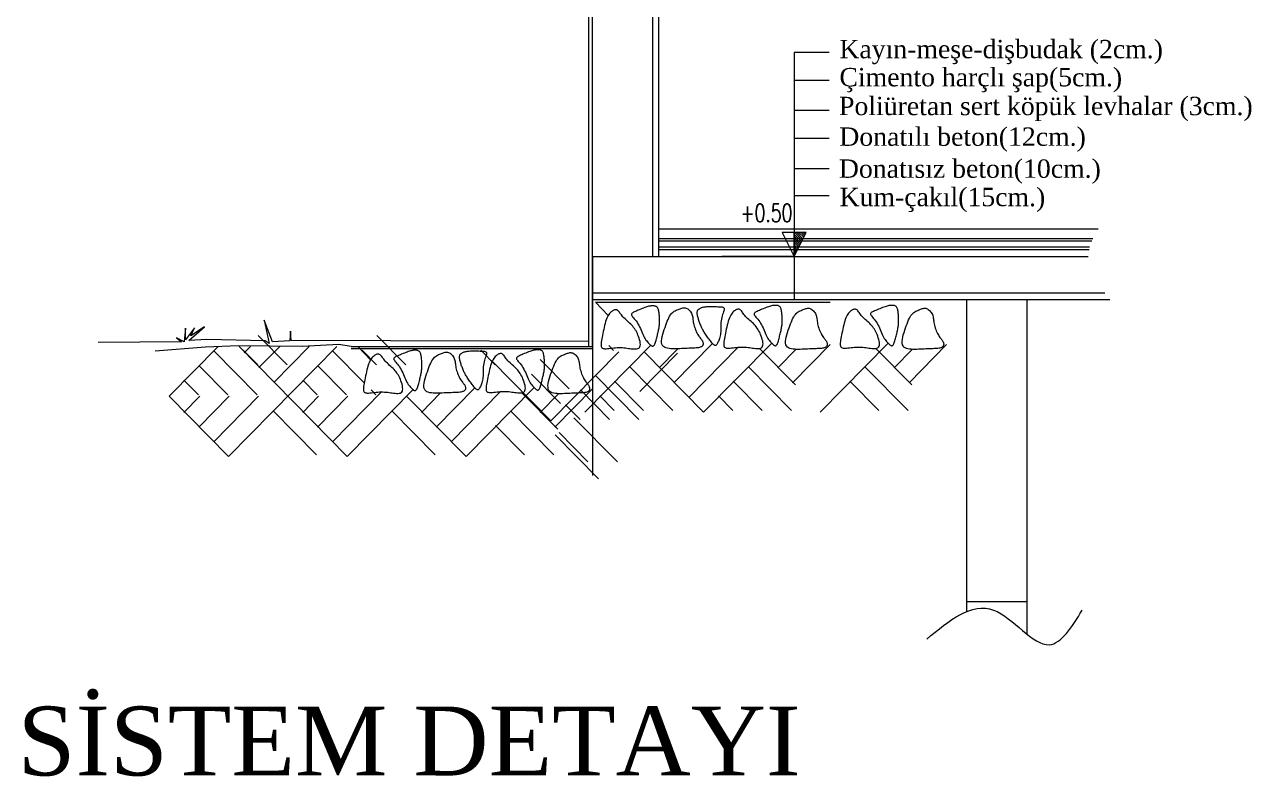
# Model space of a CAD drawing. Header units: millimetres. Extents: x -16104 to 67872, y -88009 to 12107.
# Drawn here: x 66481 to 67149, y -7543 to -7133 of the extents above; entities that cross this region are included whole.
import ezdxf
from ezdxf.enums import TextEntityAlignment as Align

# ---------------------------------------------------------------- set-up
doc = ezdxf.new("R2010")
doc.units = ezdxf.units.MM
doc.layers.get('0').update_dxf_attribs({"color": 241})
for name, color, linetype, lineweight in [('DOĞRAMA', 2, 'Continuous', 5), ('doşeme', 5, 'Continuous', 18), ('kolon', 1, 'Continuous', 5), ('SEMBOL', 21, 'Continuous', 5), ('SIVA', 30, 'Continuous', 5), ('SıVA', 40, 'Continuous', 9), ('TARAMA', 8, 'Continuous', 15)]:
    doc.layers.add(name, color=color, linetype=linetype, lineweight=lineweight)
doc.styles.add('KOT', font='ROMANS.shx', dxfattribs={"width": 0.7})
doc.styles.add('ÖLÇÜ', font='times.ttf', dxfattribs={"height": 15})

# ---------------------------------------------------------------- blocks, each defined once
blk = doc.blocks.new('*X25')
at = {"color": 0}
for p, q in [((689.511, 500.978), (689.532, 501)), ((689.54, 500.92), (689.621, 501)), ((689.57, 500.861), (689.709, 501)), ((689.599, 500.802), (689.798, 501)), ((689.629, 500.743), (689.886, 501)), ((689.658, 500.684), (689.974, 501)), ((689.688, 500.625), (690, 500.937)), ((689.717, 500.566), (690, 500.849)), ((689.746, 500.507), (690, 500.761)), ((689.776, 500.448), (690, 500.672)), ((689.805, 500.389), (690, 500.584)), ((689.835, 500.33), (690, 500.495)), ((689.864, 500.271), (690, 500.407)), ((689.894, 500.212), (690, 500.319)), ((689.923, 500.153), (690, 500.23)), ((689.953, 500.095), (690, 500.142)), ((689.982, 500.036), (690, 500.053))]:
    blk.add_line(p, q, dxfattribs=at)
blk = doc.blocks.new('KOTBLK07')
for p, q in [((0, 0), (-0.5, 1)), ((-0.5, 1), (0.5, 1)), ((0, 0), (0, 1)), ((0.5, 1), (0, 0)), ((0, 0), (3, 0))]:
    blk.add_line(p, q)
blk.add_blockref('*X25', (-690, -500))
at = {"color": 7, "style": 'KOT'}
blk.add_attdef('TEMIZ', text='', height=1, dxfattribs=at).set_placement((0, 1.218), align=Align.BOTTOM_LEFT)

msp = doc.modelspace()

# ---------------------------------------------------------------- linework, layer by layer
at = {"layer": 'DOĞRAMA', "color": 3, "ltscale": 0.02}
for p, q in [((66826.39, -7244.57), (67065.52, -7244.57)), ((66826.39, -7249.83), (67062.59, -7249.83)), ((66826.39, -7251.15), (67062.01, -7251.15)), ((66826.39, -7254.44), (67060.87, -7254.44)), ((66826.39, -7255.75), (67060.55, -7255.75))]:
    msp.add_line(p, q, dxfattribs=at)
at = {"layer": 'doşeme', "color": 4, "ltscale": 0.02}
for p, q in [((66790.22, -7308.68), (66790.22, -7103.82)), ((66823.1, -7259.7), (66823.1, -7103.82)), ((66790.22, -7259.7), (67060.07, -7259.7)), ((66790.22, -7279.42), (67069.2, -7279.42)), ((66790.22, -7283.07), (67071.95, -7283.07)), ((66791.77, -7284.54), (66919.63, -7284.54)), ((66994.07, -7447.4), (66994.07, -7283.07)), ((67026.95, -7447.4), (67026.95, -7283.07)), ((66658.71, -7308.68), (66790.22, -7308.68)), ((66658.71, -7309.7), (66790.22, -7309.7)), ((66994.07, -7447.4), (67026.95, -7447.4))]:
    msp.add_line(p, q, dxfattribs=at)
for points in [[(66797.97, -7293.27), (66797.65, -7294.14), (66797.34, -7295.09), (66797.05, -7296.11), (66796.78, -7297.18), (66796.53, -7298.27), (66796.29, -7299.37), (66796.06, -7300.47), (66795.84, -7301.55), (66795.63, -7302.58), (66795.43, -7303.57), (66795.25, -7304.5), (66795.1, -7305.38), (66794.98, -7306.18), (66794.9, -7306.91), (66794.87, -7307.56), (66794.9, -7308.12), (66794.98, -7308.59), (66795.13, -7308.97), (66795.35, -7309.27), (66795.64, -7309.5), (66796.01, -7309.65), (66796.46, -7309.75), (66796.99, -7309.79), (66797.61, -7309.79), (66798.32, -7309.74), (66799.1, -7309.67), (66799.95, -7309.57), (66800.84, -7309.47), (66801.77, -7309.36), (66802.71, -7309.27), (66803.66, -7309.21), (66804.59, -7309.17), (66805.5, -7309.18), (66806.38, -7309.22), (66807.25, -7309.3), (66808.09, -7309.39), (66808.92, -7309.5), (66809.73, -7309.61), (66810.53, -7309.72), (66811.32, -7309.82), (66812.1, -7309.91), (66812.86, -7309.96), (66813.58, -7309.96), (66814.24, -7309.91), (66814.84, -7309.78), (66815.35, -7309.55), (66815.76, -7309.22), (66816.05, -7308.77), (66816.22, -7308.2), (66816.27, -7307.51), (66816.22, -7306.73), (66816.08, -7305.89), (66815.87, -7305.01), (66815.61, -7304.11), (66815.3, -7303.23), (66814.97, -7302.38), (66814.63, -7301.58), (66814.27, -7300.83), (66813.89, -7300.12), (66813.49, -7299.46), (66813.06, -7298.82), (66812.6, -7298.21), (66812.11, -7297.61), (66811.57, -7297.03), (66810.99, -7296.45), (66810.39, -7295.87), (66809.76, -7295.29), (66809.13, -7294.72), (66808.5, -7294.15), (66807.9, -7293.59), (66807.33, -7293.03), (66806.8, -7292.47), (66806.32, -7291.92), (66805.9, -7291.38), (66805.51, -7290.86), (66805.16, -7290.38), (66804.83, -7289.93), (66804.52, -7289.53), (66804.21, -7289.2), (66803.9, -7288.93), (66803.59, -7288.74), (66803.26, -7288.62), (66802.92, -7288.57), (66802.57, -7288.59), (66802.22, -7288.66), (66801.85, -7288.8), (66801.47, -7288.98), (66801.08, -7289.22), (66800.69, -7289.5), (66800.28, -7289.83), (66799.88, -7290.22), (66799.47, -7290.67), (66799.08, -7291.2), (66798.69, -7291.8), (66798.32, -7292.49)], [(66826.51, -7290.89), (66826.46, -7290.35), (66826.39, -7289.83), (66826.31, -7289.33), (66826.21, -7288.86), (66826.1, -7288.43), (66825.95, -7288.03), (66825.78, -7287.68), (66825.57, -7287.38), (66825.33, -7287.12), (66825.06, -7286.92), (66824.76, -7286.77), (66824.43, -7286.65), (66824.08, -7286.57), (66823.72, -7286.52), (66823.35, -7286.49), (66822.98, -7286.48), (66822.6, -7286.49), (66822.21, -7286.52), (66821.8, -7286.57), (66821.37, -7286.64), (66820.91, -7286.74), (66820.41, -7286.87), (66819.87, -7287.03), (66819.27, -7287.23), (66818.61, -7287.46), (66817.91, -7287.72), (66817.18, -7288.01), (66816.43, -7288.31), (66815.69, -7288.62), (66814.96, -7288.92), (66814.27, -7289.22), (66813.63, -7289.5), (66813.06, -7289.75), (66812.56, -7289.99), (66812.14, -7290.22), (66811.8, -7290.45), (66811.57, -7290.7), (66811.43, -7290.97), (66811.41, -7291.27), (66811.5, -7291.6), (66811.72, -7291.99), (66812.04, -7292.43), (66812.44, -7292.92), (66812.9, -7293.46), (66813.4, -7294.06), (66813.93, -7294.71), (66814.45, -7295.42), (66814.96, -7296.19), (66815.42, -7297.02), (66815.85, -7297.89), (66816.26, -7298.79), (66816.64, -7299.7), (66817.01, -7300.6), (66817.37, -7301.48), (66817.74, -7302.33), (66818.11, -7303.11), (66818.5, -7303.83), (66818.9, -7304.48), (66819.3, -7305.08), (66819.71, -7305.61), (66820.11, -7306.09), (66820.5, -7306.53), (66820.88, -7306.93), (66821.25, -7307.29), (66821.59, -7307.61), (66821.91, -7307.9), (66822.21, -7308.14), (66822.49, -7308.32), (66822.75, -7308.43), (66823, -7308.47), (66823.24, -7308.42), (66823.46, -7308.29), (66823.67, -7308.05), (66823.88, -7307.73), (66824.07, -7307.32), (66824.26, -7306.85), (66824.45, -7306.32), (66824.63, -7305.75), (66824.81, -7305.14), (66824.98, -7304.51), (66825.16, -7303.88), (66825.33, -7303.23), (66825.5, -7302.58), (66825.66, -7301.94), (66825.81, -7301.3), (66825.96, -7300.68), (66826.09, -7300.08), (66826.21, -7299.5), (66826.32, -7298.94), (66826.41, -7298.41), (66826.49, -7297.89), (66826.56, -7297.39), (66826.61, -7296.89), (66826.65, -7296.38), (66826.68, -7295.88), (66826.7, -7295.35), (66826.7, -7294.82), (66826.7, -7294.27), (66826.69, -7293.71), (66826.67, -7293.14), (66826.64, -7292.57), (66826.61, -7292), (66826.56, -7291.44)], [(66829.68, -7298.2), (66830.09, -7297.02), (66830.5, -7295.91), (66830.91, -7294.86), (66831.33, -7293.89), (66831.75, -7292.99), (66832.18, -7292.18), (66832.64, -7291.46), (66833.11, -7290.83), (66833.61, -7290.29), (66834.13, -7289.84), (66834.67, -7289.46), (66835.22, -7289.15), (66835.77, -7288.88), (66836.31, -7288.65), (66836.85, -7288.45), (66837.38, -7288.26), (66837.88, -7288.07), (66838.37, -7287.89), (66838.85, -7287.74), (66839.31, -7287.62), (66839.77, -7287.54), (66840.23, -7287.52), (66840.68, -7287.56), (66841.14, -7287.68), (66841.6, -7287.89), (66842.06, -7288.17), (66842.51, -7288.52), (66842.94, -7288.93), (66843.34, -7289.39), (66843.71, -7289.89), (66844.02, -7290.42), (66844.29, -7290.97), (66844.49, -7291.53), (66844.64, -7292.11), (66844.75, -7292.7), (66844.84, -7293.31), (66844.92, -7293.94), (66845, -7294.59), (66845.1, -7295.28), (66845.23, -7295.99), (66845.4, -7296.74), (66845.61, -7297.51), (66845.85, -7298.29), (66846.12, -7299.06), (66846.42, -7299.81), (66846.73, -7300.54), (66847.06, -7301.22), (66847.4, -7301.85), (66847.74, -7302.41), (66848.07, -7302.92), (66848.41, -7303.37), (66848.73, -7303.79), (66849.04, -7304.17), (66849.32, -7304.53), (66849.59, -7304.87), (66849.82, -7305.21), (66850.02, -7305.55), (66850.18, -7305.89), (66850.31, -7306.23), (66850.4, -7306.56), (66850.45, -7306.89), (66850.46, -7307.2), (66850.43, -7307.5), (66850.36, -7307.78), (66850.24, -7308.04), (66850.08, -7308.28), (66849.86, -7308.5), (66849.59, -7308.7), (66849.26, -7308.87), (66848.88, -7309.02), (66848.42, -7309.15), (66847.9, -7309.26), (66847.31, -7309.34), (66846.66, -7309.41), (66845.94, -7309.46), (66845.17, -7309.5), (66844.36, -7309.53), (66843.5, -7309.56), (66842.6, -7309.59), (66841.68, -7309.62), (66840.73, -7309.67), (66839.77, -7309.72), (66838.79, -7309.77), (66837.79, -7309.82), (66836.79, -7309.86), (66835.79, -7309.88), (66834.79, -7309.89), (66833.8, -7309.87), (66832.82, -7309.83), (66831.87, -7309.74), (66830.97, -7309.6), (66830.14, -7309.37), (66829.41, -7309.05), (66828.79, -7308.61), (66828.3, -7308.05), (66827.98, -7307.34), (66827.82, -7306.48), (66827.81, -7305.48), (66827.93, -7304.38), (66828.16, -7303.19), (66828.47, -7301.95), (66828.85, -7300.69), (66829.25, -7299.43)], [(66847.68, -7292.92), (66847.54, -7292.4), (66847.41, -7291.89), (66847.31, -7291.4), (66847.23, -7290.92), (66847.18, -7290.48), (66847.17, -7290.05), (66847.2, -7289.66), (66847.29, -7289.31), (66847.42, -7288.99), (66847.6, -7288.7), (66847.83, -7288.44), (66848.09, -7288.22), (66848.38, -7288.02), (66848.7, -7287.84), (66849.04, -7287.68), (66849.38, -7287.54), (66849.74, -7287.41), (66850.11, -7287.29), (66850.51, -7287.19), (66850.94, -7287.1), (66851.4, -7287.03), (66851.91, -7286.97), (66852.48, -7286.92), (66853.11, -7286.88), (66853.81, -7286.86), (66854.56, -7286.86), (66855.34, -7286.86), (66856.15, -7286.87), (66856.95, -7286.88), (66857.74, -7286.91), (66858.49, -7286.93), (66859.19, -7286.96), (66859.81, -7286.99), (66860.37, -7287.03), (66860.84, -7287.09), (66861.24, -7287.19), (66861.55, -7287.33), (66861.77, -7287.53), (66861.9, -7287.8), (66861.93, -7288.15), (66861.87, -7288.59), (66861.74, -7289.11), (66861.54, -7289.71), (66861.31, -7290.39), (66861.05, -7291.13), (66860.8, -7291.93), (66860.57, -7292.78), (66860.38, -7293.68), (66860.24, -7294.62), (66860.16, -7295.59), (66860.11, -7296.57), (66860.08, -7297.56), (66860.06, -7298.53), (66860.04, -7299.49), (66860.01, -7300.4), (66859.94, -7301.27), (66859.84, -7302.08), (66859.71, -7302.83), (66859.55, -7303.53), (66859.36, -7304.18), (66859.16, -7304.77), (66858.95, -7305.32), (66858.74, -7305.83), (66858.53, -7306.3), (66858.34, -7306.72), (66858.14, -7307.11), (66857.95, -7307.44), (66857.75, -7307.71), (66857.55, -7307.91), (66857.33, -7308.03), (66857.09, -7308.08), (66856.83, -7308.03), (66856.55, -7307.89), (66856.24, -7307.66), (66855.91, -7307.35), (66855.56, -7306.98), (66855.2, -7306.56), (66854.83, -7306.09), (66854.44, -7305.59), (66854.05, -7305.07), (66853.66, -7304.53), (66853.26, -7303.99), (66852.87, -7303.45), (66852.49, -7302.91), (66852.11, -7302.38), (66851.75, -7301.85), (66851.41, -7301.34), (66851.08, -7300.84), (66850.78, -7300.36), (66850.5, -7299.9), (66850.24, -7299.44), (66850, -7298.99), (66849.77, -7298.55), (66849.55, -7298.09), (66849.34, -7297.63), (66849.13, -7297.15), (66848.93, -7296.65), (66848.73, -7296.14), (66848.54, -7295.61), (66848.35, -7295.08), (66848.17, -7294.54), (66848, -7293.99), (66847.84, -7293.45)], [(66864.75, -7292.99), (66864.43, -7293.87), (66864.12, -7294.82), (66863.83, -7295.84), (66863.57, -7296.9), (66863.31, -7298), (66863.07, -7299.1), (66862.84, -7300.2), (66862.62, -7301.27), (66862.41, -7302.31), (66862.21, -7303.3), (66862.03, -7304.23), (66861.88, -7305.1), (66861.76, -7305.91), (66861.68, -7306.64), (66861.66, -7307.29), (66861.68, -7307.85), (66861.77, -7308.32), (66861.92, -7308.7), (66862.13, -7309), (66862.43, -7309.22), (66862.79, -7309.38), (66863.24, -7309.48), (66863.77, -7309.52), (66864.39, -7309.51), (66865.1, -7309.47), (66865.89, -7309.39), (66866.73, -7309.3), (66867.62, -7309.19), (66868.55, -7309.09), (66869.49, -7309), (66870.44, -7308.93), (66871.37, -7308.9), (66872.28, -7308.91), (66873.17, -7308.95), (66874.03, -7309.02), (66874.87, -7309.12), (66875.7, -7309.22), (66876.51, -7309.34), (66877.31, -7309.45), (66878.1, -7309.55), (66878.88, -7309.63), (66879.64, -7309.69), (66880.36, -7309.69), (66881.02, -7309.64), (66881.62, -7309.5), (66882.13, -7309.28), (66882.54, -7308.95), (66882.84, -7308.5), (66883, -7307.92), (66883.05, -7307.23), (66883, -7306.45), (66882.86, -7305.61), (66882.65, -7304.73), (66882.39, -7303.84), (66882.08, -7302.95), (66881.75, -7302.1), (66881.41, -7301.3), (66881.05, -7300.56), (66880.67, -7299.85), (66880.27, -7299.18), (66879.84, -7298.55), (66879.38, -7297.93), (66878.89, -7297.34), (66878.35, -7296.75), (66877.78, -7296.17), (66877.17, -7295.59), (66876.54, -7295.02), (66875.91, -7294.45), (66875.29, -7293.88), (66874.68, -7293.32), (66874.11, -7292.76), (66873.58, -7292.2), (66873.1, -7291.65), (66872.68, -7291.11), (66872.29, -7290.59), (66871.94, -7290.1), (66871.61, -7289.66), (66871.3, -7289.26), (66870.99, -7288.92), (66870.69, -7288.66), (66870.37, -7288.46), (66870.04, -7288.35), (66869.7, -7288.3), (66869.36, -7288.31), (66869, -7288.39), (66868.63, -7288.52), (66868.25, -7288.71), (66867.86, -7288.95), (66867.47, -7289.23), (66867.06, -7289.56), (66866.66, -7289.95), (66866.26, -7290.4), (66865.86, -7290.93), (66865.47, -7291.53), (66865.1, -7292.22)], [(66893.29, -7290.62), (66893.24, -7290.08), (66893.17, -7289.55), (66893.09, -7289.06), (66893, -7288.59), (66892.88, -7288.15), (66892.73, -7287.76), (66892.56, -7287.4), (66892.36, -7287.1), (66892.11, -7286.85), (66891.84, -7286.65), (66891.54, -7286.49), (66891.21, -7286.38), (66890.87, -7286.3), (66890.51, -7286.24), (66890.13, -7286.22), (66889.76, -7286.21), (66889.38, -7286.22), (66888.99, -7286.25), (66888.59, -7286.3), (66888.16, -7286.37), (66887.7, -7286.47), (66887.2, -7286.6), (66886.65, -7286.76), (66886.05, -7286.95), (66885.39, -7287.19), (66884.69, -7287.45), (66883.96, -7287.74), (66883.21, -7288.04), (66882.47, -7288.34), (66881.74, -7288.65), (66881.05, -7288.94), (66880.41, -7289.22), (66879.84, -7289.48), (66879.34, -7289.72), (66878.92, -7289.95), (66878.59, -7290.18), (66878.35, -7290.43), (66878.21, -7290.69), (66878.19, -7290.99), (66878.28, -7291.33), (66878.5, -7291.72), (66878.82, -7292.15), (66879.22, -7292.64), (66879.68, -7293.19), (66880.19, -7293.79), (66880.71, -7294.44), (66881.23, -7295.15), (66881.74, -7295.92), (66882.2, -7296.75), (66882.63, -7297.62), (66883.04, -7298.52), (66883.42, -7299.43), (66883.79, -7300.33), (66884.15, -7301.21), (66884.52, -7302.05), (66884.89, -7302.84), (66885.28, -7303.56), (66885.68, -7304.21), (66886.08, -7304.8), (66886.49, -7305.34), (66886.89, -7305.82), (66887.29, -7306.26), (66887.67, -7306.65), (66888.03, -7307.01), (66888.37, -7307.34), (66888.69, -7307.62), (66888.99, -7307.86), (66889.27, -7308.04), (66889.53, -7308.16), (66889.78, -7308.2), (66890.02, -7308.15), (66890.24, -7308.01), (66890.45, -7307.78), (66890.66, -7307.45), (66890.86, -7307.05), (66891.04, -7306.58), (66891.23, -7306.05), (66891.41, -7305.48), (66891.59, -7304.87), (66891.76, -7304.24), (66891.94, -7303.6), (66892.11, -7302.96), (66892.28, -7302.31), (66892.44, -7301.67), (66892.59, -7301.03), (66892.74, -7300.41), (66892.87, -7299.81), (66892.99, -7299.23), (66893.1, -7298.67), (66893.19, -7298.14), (66893.27, -7297.62), (66893.34, -7297.11), (66893.39, -7296.61), (66893.43, -7296.11), (66893.46, -7295.6), (66893.48, -7295.08), (66893.49, -7294.54), (66893.48, -7293.99), (66893.47, -7293.43), (66893.45, -7292.87), (66893.42, -7292.3), (66893.39, -7291.73), (66893.34, -7291.17)], [(66897.23, -7298.47), (66897.65, -7297.3), (66898.06, -7296.18), (66898.47, -7295.14), (66898.88, -7294.16), (66899.31, -7293.27), (66899.74, -7292.45), (66900.19, -7291.73), (66900.67, -7291.1), (66901.17, -7290.56), (66901.69, -7290.11), (66902.23, -7289.74), (66902.78, -7289.42), (66903.33, -7289.16), (66903.87, -7288.93), (66904.41, -7288.72), (66904.94, -7288.53), (66905.44, -7288.34), (66905.93, -7288.17), (66906.41, -7288.01), (66906.87, -7287.89), (66907.33, -7287.81), (66907.78, -7287.79), (66908.24, -7287.83), (66908.7, -7287.95), (66909.16, -7288.16), (66909.62, -7288.44), (66910.07, -7288.79), (66910.5, -7289.21), (66910.9, -7289.67), (66911.27, -7290.16), (66911.58, -7290.69), (66911.84, -7291.24), (66912.04, -7291.8), (66912.19, -7292.38), (66912.31, -7292.97), (66912.4, -7293.58), (66912.47, -7294.21), (66912.56, -7294.87), (66912.65, -7295.55), (66912.78, -7296.27), (66912.95, -7297.01), (66913.16, -7297.78), (66913.41, -7298.56), (66913.68, -7299.33), (66913.97, -7300.09), (66914.29, -7300.81), (66914.62, -7301.5), (66914.95, -7302.12), (66915.29, -7302.69), (66915.63, -7303.19), (66915.97, -7303.65), (66916.29, -7304.06), (66916.59, -7304.44), (66916.88, -7304.8), (66917.14, -7305.15), (66917.38, -7305.49), (66917.58, -7305.83), (66917.74, -7306.17), (66917.87, -7306.5), (66917.96, -7306.84), (66918.01, -7307.16), (66918.02, -7307.47), (66917.99, -7307.77), (66917.92, -7308.05), (66917.8, -7308.31), (66917.64, -7308.55), (66917.42, -7308.77), (66917.15, -7308.97), (66916.82, -7309.14), (66916.43, -7309.3), (66915.98, -7309.43), (66915.46, -7309.53), (66914.87, -7309.62), (66914.21, -7309.68), (66913.5, -7309.73), (66912.73, -7309.77), (66911.91, -7309.8), (66911.06, -7309.83), (66910.16, -7309.86), (66909.24, -7309.9), (66908.29, -7309.94), (66907.33, -7309.99), (66906.34, -7310.04), (66905.35, -7310.09), (66904.35, -7310.13), (66903.35, -7310.15), (66902.35, -7310.16), (66901.36, -7310.15), (66900.37, -7310.1), (66899.42, -7310.02), (66898.53, -7309.87), (66897.7, -7309.64), (66896.97, -7309.32), (66896.35, -7308.89), (66895.86, -7308.33), (66895.53, -7307.62), (66895.37, -7306.76), (66895.37, -7305.76), (66895.49, -7304.65), (66895.72, -7303.47), (66896.03, -7302.23), (66896.4, -7300.96), (66896.81, -7299.7)], [(66928.17, -7292.99), (66927.84, -7293.87), (66927.54, -7294.82), (66927.25, -7295.84), (66926.98, -7296.9), (66926.73, -7298), (66926.49, -7299.1), (66926.26, -7300.2), (66926.04, -7301.27), (66925.82, -7302.31), (66925.63, -7303.3), (66925.45, -7304.23), (66925.3, -7305.1), (66925.18, -7305.91), (66925.1, -7306.64), (66925.07, -7307.29), (66925.1, -7307.85), (66925.18, -7308.32), (66925.33, -7308.7), (66925.55, -7309), (66925.84, -7309.22), (66926.21, -7309.38), (66926.66, -7309.48), (66927.19, -7309.52), (66927.81, -7309.51), (66928.52, -7309.47), (66929.3, -7309.39), (66930.15, -7309.3), (66931.04, -7309.19), (66931.97, -7309.09), (66932.91, -7309), (66933.86, -7308.93), (66934.79, -7308.9), (66935.7, -7308.91), (66936.58, -7308.95), (66937.45, -7309.02), (66938.29, -7309.12), (66939.11, -7309.22), (66939.93, -7309.34), (66940.73, -7309.45), (66941.52, -7309.55), (66942.3, -7309.63), (66943.05, -7309.69), (66943.77, -7309.69), (66944.44, -7309.64), (66945.04, -7309.5), (66945.55, -7309.28), (66945.96, -7308.95), (66946.25, -7308.5), (66946.42, -7307.92), (66946.47, -7307.23), (66946.42, -7306.45), (66946.28, -7305.61), (66946.07, -7304.73), (66945.81, -7303.84), (66945.5, -7302.95), (66945.17, -7302.1), (66944.82, -7301.3), (66944.46, -7300.56), (66944.09, -7299.85), (66943.69, -7299.18), (66943.26, -7298.55), (66942.8, -7297.93), (66942.3, -7297.34), (66941.77, -7296.75), (66941.19, -7296.17), (66940.59, -7295.59), (66939.96, -7295.02), (66939.33, -7294.45), (66938.7, -7293.88), (66938.1, -7293.32), (66937.52, -7292.76), (66937, -7292.2), (66936.52, -7291.65), (66936.1, -7291.11), (66935.71, -7290.59), (66935.36, -7290.1), (66935.03, -7289.66), (66934.72, -7289.26), (66934.41, -7288.92), (66934.1, -7288.66), (66933.79, -7288.46), (66933.46, -7288.35), (66933.12, -7288.3), (66932.77, -7288.31), (66932.42, -7288.39), (66932.05, -7288.52), (66931.67, -7288.71), (66931.28, -7288.95), (66930.88, -7289.23), (66930.48, -7289.56), (66930.07, -7289.95), (66929.67, -7290.4), (66929.28, -7290.93), (66928.89, -7291.53), (66928.52, -7292.22)], [(66956.71, -7290.62), (66956.65, -7290.08), (66956.59, -7289.55), (66956.51, -7289.06), (66956.41, -7288.59), (66956.29, -7288.15), (66956.15, -7287.76), (66955.98, -7287.4), (66955.77, -7287.1), (66955.53, -7286.85), (66955.26, -7286.65), (66954.95, -7286.49), (66954.63, -7286.38), (66954.28, -7286.3), (66953.92, -7286.24), (66953.55, -7286.22), (66953.18, -7286.21), (66952.8, -7286.22), (66952.41, -7286.25), (66952, -7286.3), (66951.57, -7286.37), (66951.11, -7286.47), (66950.61, -7286.6), (66950.07, -7286.76), (66949.47, -7286.95), (66948.81, -7287.19), (66948.11, -7287.45), (66947.38, -7287.74), (66946.63, -7288.04), (66945.89, -7288.34), (66945.16, -7288.65), (66944.47, -7288.94), (66943.83, -7289.22), (66943.26, -7289.48), (66942.75, -7289.72), (66942.33, -7289.95), (66942, -7290.18), (66941.77, -7290.43), (66941.63, -7290.69), (66941.61, -7290.99), (66941.7, -7291.33), (66941.92, -7291.72), (66942.23, -7292.15), (66942.63, -7292.64), (66943.1, -7293.19), (66943.6, -7293.79), (66944.13, -7294.44), (66944.65, -7295.15), (66945.15, -7295.92), (66945.62, -7296.75), (66946.05, -7297.62), (66946.45, -7298.52), (66946.84, -7299.43), (66947.21, -7300.33), (66947.57, -7301.21), (66947.94, -7302.05), (66948.31, -7302.84), (66948.7, -7303.56), (66949.1, -7304.21), (66949.5, -7304.8), (66949.91, -7305.34), (66950.31, -7305.82), (66950.7, -7306.26), (66951.08, -7306.65), (66951.44, -7307.01), (66951.79, -7307.34), (66952.1, -7307.62), (66952.4, -7307.86), (66952.68, -7308.04), (66952.95, -7308.16), (66953.2, -7308.2), (66953.43, -7308.15), (66953.66, -7308.01), (66953.87, -7307.78), (66954.08, -7307.45), (66954.27, -7307.05), (66954.46, -7306.58), (66954.65, -7306.05), (66954.83, -7305.48), (66955, -7304.87), (66955.18, -7304.24), (66955.35, -7303.6), (66955.53, -7302.96), (66955.69, -7302.31), (66955.86, -7301.67), (66956.01, -7301.03), (66956.16, -7300.41), (66956.29, -7299.81), (66956.41, -7299.23), (66956.52, -7298.67), (66956.61, -7298.14), (66956.69, -7297.62), (66956.75, -7297.11), (66956.81, -7296.61), (66956.85, -7296.11), (66956.88, -7295.6), (66956.9, -7295.08), (66956.9, -7294.54), (66956.9, -7293.99), (66956.89, -7293.43), (66956.87, -7292.87), (66956.84, -7292.3), (66956.8, -7291.73), (66956.76, -7291.17)], [(66960.65, -7298.47), (66961.07, -7297.3), (66961.48, -7296.18), (66961.89, -7295.14), (66962.3, -7294.16), (66962.72, -7293.27), (66963.16, -7292.45), (66963.61, -7291.73), (66964.09, -7291.1), (66964.59, -7290.56), (66965.11, -7290.11), (66965.65, -7289.74), (66966.19, -7289.42), (66966.74, -7289.16), (66967.29, -7288.93), (66967.83, -7288.72), (66968.35, -7288.53), (66968.86, -7288.34), (66969.35, -7288.17), (66969.82, -7288.01), (66970.29, -7287.89), (66970.75, -7287.81), (66971.2, -7287.79), (66971.66, -7287.83), (66972.11, -7287.95), (66972.58, -7288.16), (66973.04, -7288.44), (66973.49, -7288.79), (66973.92, -7289.21), (66974.32, -7289.67), (66974.68, -7290.16), (66975, -7290.69), (66975.26, -7291.24), (66975.46, -7291.8), (66975.61, -7292.38), (66975.72, -7292.97), (66975.81, -7293.58), (66975.89, -7294.21), (66975.97, -7294.87), (66976.07, -7295.55), (66976.2, -7296.27), (66976.37, -7297.01), (66976.58, -7297.78), (66976.82, -7298.56), (66977.1, -7299.33), (66977.39, -7300.09), (66977.71, -7300.81), (66978.03, -7301.5), (66978.37, -7302.12), (66978.71, -7302.69), (66979.05, -7303.19), (66979.38, -7303.65), (66979.7, -7304.06), (66980.01, -7304.44), (66980.3, -7304.8), (66980.56, -7305.15), (66980.79, -7305.49), (66980.99, -7305.83), (66981.16, -7306.17), (66981.29, -7306.5), (66981.38, -7306.84), (66981.43, -7307.16), (66981.44, -7307.47), (66981.41, -7307.77), (66981.34, -7308.05), (66981.22, -7308.31), (66981.05, -7308.55), (66980.84, -7308.77), (66980.57, -7308.97), (66980.24, -7309.14), (66979.85, -7309.3), (66979.4, -7309.43), (66978.88, -7309.53), (66978.29, -7309.62), (66977.63, -7309.68), (66976.91, -7309.73), (66976.15, -7309.77), (66975.33, -7309.8), (66974.47, -7309.83), (66973.58, -7309.86), (66972.66, -7309.9), (66971.71, -7309.94), (66970.74, -7309.99), (66969.76, -7310.04), (66968.77, -7310.09), (66967.77, -7310.13), (66966.77, -7310.15), (66965.77, -7310.16), (66964.77, -7310.15), (66963.79, -7310.1), (66962.84, -7310.02), (66961.94, -7309.87), (66961.12, -7309.64), (66960.38, -7309.32), (66959.76, -7308.89), (66959.28, -7308.33), (66958.95, -7307.62), (66958.79, -7306.76), (66958.78, -7305.76), (66958.91, -7304.65), (66959.14, -7303.47), (66959.45, -7302.23), (66959.82, -7300.96), (66960.23, -7299.7)], [(66668.57, -7317.41), (66668.24, -7318.28), (66667.93, -7319.24), (66667.65, -7320.25), (66667.38, -7321.32), (66667.13, -7322.41), (66666.88, -7323.52), (66666.65, -7324.61), (66666.43, -7325.69), (66666.22, -7326.72), (66666.02, -7327.71), (66665.84, -7328.65), (66665.69, -7329.52), (66665.58, -7330.33), (66665.5, -7331.06), (66665.47, -7331.71), (66665.49, -7332.27), (66665.58, -7332.74), (66665.73, -7333.12), (66665.95, -7333.42), (66666.24, -7333.64), (66666.61, -7333.8), (66667.06, -7333.89), (66667.59, -7333.94), (66668.21, -7333.93), (66668.91, -7333.88), (66669.7, -7333.81), (66670.55, -7333.71), (66671.44, -7333.61), (66672.36, -7333.51), (66673.31, -7333.42), (66674.25, -7333.35), (66675.19, -7333.32), (66676.1, -7333.32), (66676.98, -7333.37), (66677.84, -7333.44), (66678.68, -7333.53), (66679.51, -7333.64), (66680.32, -7333.75), (66681.12, -7333.86), (66681.91, -7333.97), (66682.69, -7334.05), (66683.45, -7334.1), (66684.17, -7334.11), (66684.84, -7334.05), (66685.43, -7333.92), (66685.95, -7333.7), (66686.36, -7333.37), (66686.65, -7332.92), (66686.82, -7332.34), (66686.87, -7331.65), (66686.82, -7330.87), (66686.68, -7330.03), (66686.47, -7329.15), (66686.2, -7328.26), (66685.9, -7327.37), (66685.57, -7326.52), (66685.22, -7325.72), (66684.86, -7324.97), (66684.48, -7324.27), (66684.08, -7323.6), (66683.65, -7322.96), (66683.2, -7322.35), (66682.7, -7321.76), (66682.17, -7321.17), (66681.59, -7320.59), (66680.98, -7320.01), (66680.36, -7319.44), (66679.72, -7318.87), (66679.1, -7318.3), (66678.49, -7317.73), (66677.92, -7317.17), (66677.39, -7316.61), (66676.92, -7316.06), (66676.49, -7315.52), (66676.11, -7315), (66675.76, -7314.52), (66675.43, -7314.07), (66675.11, -7313.68), (66674.81, -7313.34), (66674.5, -7313.07), (66674.18, -7312.88), (66673.85, -7312.76), (66673.52, -7312.71), (66673.17, -7312.73), (66672.81, -7312.81), (66672.44, -7312.94), (66672.07, -7313.13), (66671.68, -7313.36), (66671.28, -7313.64), (66670.88, -7313.97), (66670.47, -7314.36), (66670.07, -7314.82), (66669.67, -7315.34), (66669.29, -7315.94), (66668.92, -7316.63)], [(66697.11, -7315.03), (66697.05, -7314.49), (66696.99, -7313.97), (66696.91, -7313.47), (66696.81, -7313), (66696.69, -7312.57), (66696.55, -7312.17), (66696.37, -7311.82), (66696.17, -7311.52), (66695.93, -7311.27), (66695.65, -7311.07), (66695.35, -7310.91), (66695.02, -7310.79), (66694.68, -7310.71), (66694.32, -7310.66), (66693.95, -7310.63), (66693.57, -7310.63), (66693.19, -7310.64), (66692.8, -7310.66), (66692.4, -7310.71), (66691.97, -7310.78), (66691.51, -7310.88), (66691.01, -7311.01), (66690.46, -7311.17), (66689.86, -7311.37), (66689.21, -7311.6), (66688.5, -7311.87), (66687.77, -7312.15), (66687.03, -7312.45), (66686.28, -7312.76), (66685.56, -7313.07), (66684.87, -7313.36), (66684.23, -7313.64), (66683.65, -7313.89), (66683.15, -7314.13), (66682.73, -7314.36), (66682.4, -7314.6), (66682.16, -7314.84), (66682.03, -7315.11), (66682, -7315.41), (66682.1, -7315.75), (66682.31, -7316.13), (66682.63, -7316.57), (66683.03, -7317.06), (66683.49, -7317.6), (66684, -7318.2), (66684.52, -7318.86), (66685.05, -7319.57), (66685.55, -7320.34), (66686.02, -7321.17), (66686.45, -7322.04), (66686.85, -7322.93), (66687.23, -7323.84), (66687.6, -7324.75), (66687.97, -7325.63), (66688.33, -7326.47), (66688.71, -7327.26), (66689.09, -7327.97), (66689.49, -7328.63), (66689.9, -7329.22), (66690.3, -7329.75), (66690.7, -7330.24), (66691.1, -7330.67), (66691.48, -7331.07), (66691.84, -7331.43), (66692.18, -7331.75), (66692.5, -7332.04), (66692.8, -7332.28), (66693.08, -7332.46), (66693.35, -7332.57), (66693.59, -7332.61), (66693.83, -7332.57), (66694.05, -7332.43), (66694.27, -7332.19), (66694.47, -7331.87), (66694.67, -7331.46), (66694.86, -7330.99), (66695.04, -7330.46), (66695.22, -7329.89), (66695.4, -7329.29), (66695.58, -7328.66), (66695.75, -7328.02), (66695.92, -7327.37), (66696.09, -7326.73), (66696.25, -7326.08), (66696.41, -7325.45), (66696.55, -7324.83), (66696.69, -7324.22), (66696.81, -7323.64), (66696.91, -7323.09), (66697.01, -7322.55), (66697.09, -7322.04), (66697.15, -7321.53), (66697.2, -7321.03), (66697.24, -7320.53), (66697.27, -7320.02), (66697.29, -7319.5), (66697.3, -7318.96), (66697.3, -7318.41), (66697.29, -7317.85), (66697.27, -7317.28), (66697.24, -7316.71), (66697.2, -7316.15), (66697.16, -7315.58)], [(66700.27, -7322.34), (66700.69, -7321.17), (66701.1, -7320.05), (66701.51, -7319), (66701.92, -7318.03), (66702.34, -7317.14), (66702.78, -7316.32), (66703.23, -7315.6), (66703.71, -7314.97), (66704.21, -7314.43), (66704.73, -7313.98), (66705.27, -7313.61), (66705.81, -7313.29), (66706.36, -7313.03), (66706.91, -7312.8), (66707.45, -7312.59), (66707.97, -7312.4), (66708.48, -7312.21), (66708.97, -7312.04), (66709.44, -7311.88), (66709.91, -7311.76), (66710.37, -7311.68), (66710.82, -7311.66), (66711.28, -7311.7), (66711.73, -7311.82), (66712.2, -7312.03), (66712.66, -7312.31), (66713.11, -7312.66), (66713.54, -7313.07), (66713.94, -7313.53), (66714.3, -7314.03), (66714.62, -7314.56), (66714.88, -7315.11), (66715.08, -7315.67), (66715.23, -7316.25), (66715.34, -7316.84), (66715.43, -7317.45), (66715.51, -7318.08), (66715.59, -7318.74), (66715.69, -7319.42), (66715.82, -7320.14), (66715.99, -7320.88), (66716.2, -7321.65), (66716.44, -7322.43), (66716.72, -7323.2), (66717.01, -7323.96), (66717.33, -7324.68), (66717.65, -7325.36), (66717.99, -7325.99), (66718.33, -7326.56), (66718.67, -7327.06), (66719, -7327.52), (66719.32, -7327.93), (66719.63, -7328.31), (66719.92, -7328.67), (66720.18, -7329.02), (66720.41, -7329.35), (66720.61, -7329.69), (66720.78, -7330.04), (66720.91, -7330.37), (66721, -7330.71), (66721.05, -7331.03), (66721.06, -7331.34), (66721.03, -7331.64), (66720.96, -7331.92), (66720.84, -7332.18), (66720.67, -7332.42), (66720.46, -7332.64), (66720.19, -7332.84), (66719.86, -7333.01), (66719.47, -7333.17), (66719.02, -7333.3), (66718.5, -7333.4), (66717.91, -7333.49), (66717.25, -7333.55), (66716.54, -7333.6), (66715.77, -7333.64), (66714.95, -7333.67), (66714.09, -7333.7), (66713.2, -7333.73), (66712.28, -7333.76), (66711.33, -7333.81), (66710.36, -7333.86), (66709.38, -7333.91), (66708.39, -7333.96), (66707.39, -7334), (66706.39, -7334.02), (66705.39, -7334.03), (66704.39, -7334.02), (66703.41, -7333.97), (66702.46, -7333.89), (66701.56, -7333.74), (66700.74, -7333.51), (66700, -7333.19), (66699.38, -7332.76), (66698.9, -7332.2), (66698.57, -7331.49), (66698.41, -7330.62), (66698.4, -7329.63), (66698.53, -7328.52), (66698.76, -7327.33), (66699.07, -7326.1), (66699.44, -7324.83), (66699.85, -7323.57)], [(66718.28, -7317.06), (66718.14, -7316.54), (66718.01, -7316.03), (66717.9, -7315.54), (66717.82, -7315.07), (66717.78, -7314.62), (66717.77, -7314.2), (66717.8, -7313.81), (66717.88, -7313.45), (66718.02, -7313.13), (66718.2, -7312.84), (66718.43, -7312.59), (66718.69, -7312.36), (66718.98, -7312.16), (66719.3, -7311.98), (66719.63, -7311.82), (66719.98, -7311.68), (66720.34, -7311.55), (66720.71, -7311.43), (66721.1, -7311.33), (66721.53, -7311.24), (66722, -7311.17), (66722.51, -7311.11), (66723.07, -7311.06), (66723.7, -7311.03), (66724.4, -7311.01), (66725.15, -7311), (66725.94, -7311), (66726.74, -7311.01), (66727.55, -7311.03), (66728.33, -7311.05), (66729.08, -7311.07), (66729.78, -7311.1), (66730.41, -7311.13), (66730.96, -7311.17), (66731.44, -7311.23), (66731.83, -7311.33), (66732.14, -7311.47), (66732.36, -7311.67), (66732.49, -7311.94), (66732.53, -7312.29), (66732.47, -7312.73), (66732.33, -7313.25), (66732.14, -7313.86), (66731.9, -7314.53), (66731.65, -7315.27), (66731.39, -7316.07), (66731.16, -7316.92), (66730.97, -7317.82), (66730.84, -7318.76), (66730.75, -7319.73), (66730.7, -7320.71), (66730.68, -7321.7), (66730.66, -7322.68), (66730.64, -7323.63), (66730.6, -7324.55), (66730.54, -7325.41), (66730.44, -7326.22), (66730.3, -7326.98), (66730.14, -7327.67), (66729.96, -7328.32), (66729.76, -7328.92), (66729.55, -7329.47), (66729.34, -7329.97), (66729.13, -7330.44), (66728.93, -7330.87), (66728.74, -7331.25), (66728.54, -7331.58), (66728.35, -7331.85), (66728.14, -7332.05), (66727.92, -7332.18), (66727.69, -7332.22), (66727.43, -7332.17), (66727.15, -7332.03), (66726.84, -7331.8), (66726.51, -7331.5), (66726.16, -7331.13), (66725.8, -7330.7), (66725.42, -7330.23), (66725.04, -7329.73), (66724.65, -7329.21), (66724.25, -7328.68), (66723.86, -7328.14), (66723.47, -7327.6), (66723.08, -7327.05), (66722.71, -7326.52), (66722.35, -7325.99), (66722, -7325.48), (66721.68, -7324.98), (66721.38, -7324.5), (66721.1, -7324.04), (66720.84, -7323.59), (66720.59, -7323.14), (66720.36, -7322.69), (66720.14, -7322.24), (66719.93, -7321.77), (66719.73, -7321.29), (66719.53, -7320.8), (66719.33, -7320.28), (66719.14, -7319.76), (66718.95, -7319.22), (66718.77, -7318.68), (66718.6, -7318.14), (66718.43, -7317.6)], [(66735.35, -7317.14), (66735.02, -7318.01), (66734.72, -7318.96), (66734.43, -7319.98), (66734.16, -7321.05), (66733.91, -7322.14), (66733.67, -7323.24), (66733.44, -7324.34), (66733.22, -7325.41), (66733, -7326.45), (66732.8, -7327.44), (66732.63, -7328.37), (66732.47, -7329.25), (66732.36, -7330.05), (66732.28, -7330.78), (66732.25, -7331.43), (66732.28, -7331.99), (66732.36, -7332.46), (66732.51, -7332.84), (66732.73, -7333.14), (66733.02, -7333.37), (66733.39, -7333.52), (66733.84, -7333.62), (66734.37, -7333.66), (66734.99, -7333.66), (66735.7, -7333.61), (66736.48, -7333.53), (66737.33, -7333.44), (66738.22, -7333.34), (66739.15, -7333.23), (66740.09, -7333.14), (66741.03, -7333.08), (66741.97, -7333.04), (66742.88, -7333.05), (66743.76, -7333.09), (66744.62, -7333.17), (66745.47, -7333.26), (66746.29, -7333.37), (66747.1, -7333.48), (66747.9, -7333.59), (66748.69, -7333.69), (66749.47, -7333.78), (66750.23, -7333.83), (66750.95, -7333.83), (66751.62, -7333.78), (66752.22, -7333.65), (66752.73, -7333.42), (66753.14, -7333.09), (66753.43, -7332.64), (66753.6, -7332.07), (66753.65, -7331.37), (66753.6, -7330.6), (66753.46, -7329.76), (66753.25, -7328.88), (66752.98, -7327.98), (66752.68, -7327.1), (66752.35, -7326.25), (66752, -7325.45), (66751.64, -7324.7), (66751.26, -7323.99), (66750.86, -7323.33), (66750.44, -7322.69), (66749.98, -7322.08), (66749.48, -7321.48), (66748.95, -7320.9), (66748.37, -7320.31), (66747.76, -7319.74), (66747.14, -7319.16), (66746.51, -7318.59), (66745.88, -7318.02), (66745.28, -7317.46), (66744.7, -7316.9), (66744.17, -7316.34), (66743.7, -7315.79), (66743.27, -7315.25), (66742.89, -7314.73), (66742.54, -7314.24), (66742.21, -7313.8), (66741.9, -7313.4), (66741.59, -7313.07), (66741.28, -7312.8), (66740.96, -7312.61), (66740.64, -7312.49), (66740.3, -7312.44), (66739.95, -7312.46), (66739.59, -7312.53), (66739.23, -7312.67), (66738.85, -7312.85), (66738.46, -7313.09), (66738.06, -7313.37), (66737.66, -7313.7), (66737.25, -7314.09), (66736.85, -7314.54), (66736.45, -7315.07), (66736.07, -7315.67), (66735.7, -7316.36)], [(66763.89, -7314.76), (66763.83, -7314.22), (66763.77, -7313.7), (66763.69, -7313.2), (66763.59, -7312.73), (66763.47, -7312.3), (66763.33, -7311.9), (66763.16, -7311.55), (66762.95, -7311.24), (66762.71, -7310.99), (66762.43, -7310.79), (66762.13, -7310.64), (66761.81, -7310.52), (66761.46, -7310.44), (66761.1, -7310.39), (66760.73, -7310.36), (66760.35, -7310.35), (66759.97, -7310.36), (66759.59, -7310.39), (66759.18, -7310.44), (66758.75, -7310.51), (66758.29, -7310.61), (66757.79, -7310.74), (66757.25, -7310.9), (66756.65, -7311.1), (66755.99, -7311.33), (66755.29, -7311.59), (66754.55, -7311.88), (66753.81, -7312.18), (66753.07, -7312.49), (66752.34, -7312.79), (66751.65, -7313.09), (66751.01, -7313.37), (66750.43, -7313.62), (66749.93, -7313.86), (66749.51, -7314.09), (66749.18, -7314.32), (66748.94, -7314.57), (66748.81, -7314.84), (66748.79, -7315.13), (66748.88, -7315.47), (66749.09, -7315.86), (66749.41, -7316.3), (66749.81, -7316.79), (66750.28, -7317.33), (66750.78, -7317.93), (66751.31, -7318.58), (66751.83, -7319.29), (66752.33, -7320.06), (66752.8, -7320.89), (66753.23, -7321.76), (66753.63, -7322.66), (66754.02, -7323.57), (66754.39, -7324.47), (66754.75, -7325.35), (66755.11, -7326.2), (66755.49, -7326.98), (66755.88, -7327.7), (66756.27, -7328.35), (66756.68, -7328.94), (66757.08, -7329.48), (66757.49, -7329.96), (66757.88, -7330.4), (66758.26, -7330.79), (66758.62, -7331.15), (66758.96, -7331.48), (66759.28, -7331.77), (66759.58, -7332), (66759.86, -7332.19), (66760.13, -7332.3), (66760.38, -7332.34), (66760.61, -7332.29), (66760.84, -7332.16), (66761.05, -7331.92), (66761.25, -7331.59), (66761.45, -7331.19), (66761.64, -7330.72), (66761.82, -7330.19), (66762, -7329.62), (66762.18, -7329.01), (66762.36, -7328.38), (66762.53, -7327.74), (66762.7, -7327.1), (66762.87, -7326.45), (66763.03, -7325.81), (66763.19, -7325.17), (66763.33, -7324.55), (66763.47, -7323.95), (66763.59, -7323.37), (66763.7, -7322.81), (66763.79, -7322.28), (66763.87, -7321.76), (66763.93, -7321.26), (66763.99, -7320.76), (66764.03, -7320.25), (66764.06, -7319.74), (66764.07, -7319.22), (66764.08, -7318.69), (66764.08, -7318.14), (66764.07, -7317.58), (66764.05, -7317.01), (66764.02, -7316.44), (66763.98, -7315.87), (66763.94, -7315.31)], [(66767.83, -7322.62), (66768.24, -7321.44), (66768.66, -7320.32), (66769.06, -7319.28), (66769.48, -7318.3), (66769.9, -7317.41), (66770.34, -7316.6), (66770.79, -7315.87), (66771.26, -7315.24), (66771.76, -7314.71), (66772.29, -7314.26), (66772.82, -7313.88), (66773.37, -7313.56), (66773.92, -7313.3), (66774.47, -7313.07), (66775.01, -7312.87), (66775.53, -7312.67), (66776.04, -7312.49), (66776.53, -7312.31), (66777, -7312.16), (66777.47, -7312.03), (66777.92, -7311.96), (66778.38, -7311.93), (66778.83, -7311.98), (66779.29, -7312.1), (66779.76, -7312.3), (66780.22, -7312.58), (66780.67, -7312.94), (66781.1, -7313.35), (66781.5, -7313.81), (66781.86, -7314.31), (66782.18, -7314.84), (66782.44, -7315.39), (66782.64, -7315.95), (66782.79, -7316.52), (66782.9, -7317.11), (66782.99, -7317.72), (66783.07, -7318.35), (66783.15, -7319.01), (66783.25, -7319.69), (66783.38, -7320.41), (66783.55, -7321.16), (66783.76, -7321.93), (66784, -7322.7), (66784.27, -7323.47), (66784.57, -7324.23), (66784.88, -7324.95), (66785.21, -7325.64), (66785.55, -7326.27), (66785.89, -7326.83), (66786.23, -7327.34), (66786.56, -7327.79), (66786.88, -7328.2), (66787.19, -7328.59), (66787.48, -7328.95), (66787.74, -7329.29), (66787.97, -7329.63), (66788.17, -7329.97), (66788.34, -7330.31), (66788.46, -7330.65), (66788.55, -7330.98), (66788.61, -7331.3), (66788.62, -7331.62), (66788.59, -7331.91), (66788.51, -7332.19), (66788.4, -7332.46), (66788.23, -7332.7), (66788.02, -7332.91), (66787.75, -7333.11), (66787.42, -7333.29), (66787.03, -7333.44), (66786.58, -7333.57), (66786.06, -7333.68), (66785.46, -7333.76), (66784.81, -7333.82), (66784.09, -7333.87), (66783.32, -7333.91), (66782.51, -7333.94), (66781.65, -7333.97), (66780.76, -7334), (66779.83, -7334.04), (66778.89, -7334.08), (66777.92, -7334.13), (66776.94, -7334.18), (66775.95, -7334.23), (66774.95, -7334.27), (66773.95, -7334.3), (66772.95, -7334.31), (66771.95, -7334.29), (66770.97, -7334.25), (66770.02, -7334.16), (66769.12, -7334.01), (66768.29, -7333.79), (66767.56, -7333.46), (66766.94, -7333.03), (66766.46, -7332.47), (66766.13, -7331.76), (66765.97, -7330.9), (66765.96, -7329.9), (66766.08, -7328.79), (66766.31, -7327.61), (66766.63, -7326.37), (66767, -7325.11), (66767.41, -7323.85)]]:
    msp.add_lwpolyline(points, close=True, dxfattribs=at)
msp.add_lwpolyline([(66658.71, -7308.68), (66652, -7307.55), (66632.12, -7308.55), (66597.44, -7308.21), (66579.41, -7308.9), (66551.98, -7311.15)], dxfattribs=at)
at = {"layer": 'kolon'}
for p, q in [((66919.14, -7148.53), (66899.95, -7148.53)), ((66899.95, -7148.53), (66899.95, -7283.07)), ((66919.14, -7163.87), (66899.95, -7163.87)), ((66919.14, -7180.13), (66899.95, -7180.13)), ((66919.14, -7195.47), (66899.95, -7195.47)), ((66919.14, -7211.88), (66899.95, -7211.88)), ((66919.14, -7226.63), (66899.95, -7226.63))]:
    msp.add_line(p, q, dxfattribs=at)
at = {"layer": 'SIVA', "ltscale": 0.02}
for p, q in [((66826.39, -7259.7), (66826.39, -6978.99)), ((66788.25, -7308.68), (66788.25, -7103.82)), ((66616.04, -7306.02), (66611.41, -7294.33)), ((66611.41, -7294.33), (66614.09, -7306.99)), ((66568.52, -7298.71), (66567.79, -7306.02)), ((66573.39, -7298.47), (66568.52, -7305.05)), ((66568.52, -7305.05), (66568.52, -7298.71)), ((66570.47, -7305.29), (66579, -7297.98)), ((66579, -7297.98), (66571.45, -7302.85)), ((66571.45, -7302.85), (66573.39, -7298.47)), ((66625.78, -7300.17), (66625.3, -7305.53)), ((66626.03, -7305.29), (66625.78, -7300.17)), ((66566.33, -7306.02), (66521.01, -7306.51)), ((66567.79, -7306.02), (66563.65, -7303.83)), ((66563.65, -7303.83), (66566.33, -7306.02)), ((66580.22, -7304.8), (66570.47, -7305.29)), ((66611.89, -7305.53), (66580.22, -7304.8)), ((66614.09, -7306.99), (66611.89, -7305.53)), ((66625.3, -7305.53), (66616.04, -7306.02)), ((66788.25, -7305.87), (66626.03, -7305.29)), ((66994.07, -7452.83), (66994.07, -7447.4)), ((67026.95, -7465.28), (67026.95, -7447.4))]:
    msp.add_line(p, q, dxfattribs=at)
msp.add_spline([(66972.18, -7467.83), (67008.61, -7452.04), (67038.9, -7470.9), (67056.9, -7452.04)], degree=3, dxfattribs=at)
at = {"layer": 'SıVA'}
msp.add_line((66790.22, -7259.7), (66790.22, -7378.73), dxfattribs=at)
at = {"layer": 'TARAMA', "color": 1, "ltscale": 0.02}
for p, q in [((66791.77, -7284.54), (66798.79, -7291.65)), ((66586.38, -7308.68), (66559.75, -7335.68)), ((66651.01, -7308.68), (66592.06, -7368.42)), ((66597.74, -7308.68), (66656.69, -7368.42)), ((66608.17, -7302.68), (66623.95, -7318.66)), ((66619.89, -7308.68), (66608.6, -7320.12)), ((66635.88, -7308.68), (66616.7, -7328.12)), ((66662.37, -7308.68), (66669.38, -7315.79)), ((66672.8, -7302.68), (66688.58, -7318.66)), ((66821.95, -7307.94), (66786.09, -7344.28)), ((66799.05, -7308.12), (66801.65, -7310.76)), ((66855.56, -7306.97), (66834.52, -7328.29)), ((66887.76, -7306.74), (66850.72, -7344.28)), ((66919.63, -7307.54), (66899.15, -7328.29)), ((66951.18, -7306.74), (66914.14, -7344.28)), ((66983.04, -7307.54), (66962.56, -7328.29)), ((66583.96, -7310.92), (66607.62, -7334.9)), ((66600.07, -7310.67), (66607.96, -7318.66)), ((66648.59, -7310.92), (66665.88, -7328.45)), ((66664.7, -7310.67), (66672.59, -7318.66)), ((66729.33, -7310.67), (66737.22, -7318.66)), ((66804.56, -7311.49), (66767.52, -7349.03)), ((66836.43, -7312.29), (66815.95, -7333.04)), ((66818.41, -7311.53), (66850.72, -7344.28)), ((66836.72, -7309.86), (66826.42, -7320.3)), ((66869.55, -7309), (66842.62, -7336.29)), ((66881.14, -7309.61), (66900.7, -7329.43)), ((66901.08, -7310.14), (66891.05, -7320.3)), ((66944.55, -7309.61), (66964.12, -7329.43)), ((66964.49, -7310.14), (66954.46, -7320.3)), ((66575.86, -7318.92), (66591.63, -7334.9)), ((66640.49, -7318.92), (66656.26, -7334.9)), ((66735.2, -7316.28), (66767.52, -7349.03)), ((66761.71, -7315.7), (66777.49, -7331.68)), ((66810.31, -7319.53), (66833.97, -7343.51)), ((66874.93, -7319.53), (66898.6, -7343.51)), ((66938.35, -7319.53), (66962.01, -7343.51)), ((66567.76, -7326.91), (66575.65, -7334.9)), ((66632.39, -7326.91), (66640.27, -7334.9)), ((66757, -7323.63), (66772.78, -7339.61)), ((66791.73, -7324.27), (66815.39, -7348.25)), ((66802.21, -7327.52), (66817.98, -7343.51)), ((66866.83, -7327.52), (66882.61, -7343.51)), ((66930.25, -7327.52), (66946.03, -7343.51)), ((66675.34, -7333.32), (66648.59, -7360.43)), ((66692.55, -7332.08), (66656.69, -7368.42)), ((66669.65, -7332.26), (66672.25, -7334.9)), ((66707.32, -7334), (66697.01, -7344.44)), ((66726.15, -7331.12), (66705.11, -7352.44)), ((66740.14, -7333.14), (66713.21, -7360.43)), ((66758.35, -7330.89), (66721.32, -7368.42)), ((66751.73, -7333.75), (66771.29, -7353.58)), ((66771.67, -7334.28), (66761.64, -7344.44)), ((66790.22, -7331.68), (66769.74, -7352.44)), ((66783.63, -7332.27), (66799.41, -7348.25)), ((66559.75, -7335.68), (66592.06, -7368.42)), ((66576.41, -7335.68), (66567.76, -7344.44)), ((66592.4, -7335.68), (66575.86, -7352.44)), ((66608.39, -7335.68), (66583.96, -7360.43)), ((66641.04, -7335.68), (66632.39, -7344.44)), ((66657.03, -7335.68), (66640.49, -7352.44)), ((66689, -7335.68), (66721.32, -7368.42)), ((66775.53, -7340.26), (66783.42, -7348.25)), ((66794.11, -7335.51), (66801.99, -7343.51)), ((66858.73, -7335.51), (66866.62, -7343.51)), ((66616.27, -7343.67), (66639.94, -7367.65)), ((66680.9, -7343.67), (66704.56, -7367.65)), ((66745.53, -7343.67), (66769.19, -7367.65)), ((66780.07, -7347.38), (66803.73, -7371.36)), ((66737.43, -7351.66), (66753.2, -7367.65)), ((66771.97, -7355.37), (66787.74, -7371.36)), ((66769.81, -7356.69), (66793.48, -7380.67))]:
    msp.add_line(p, q, dxfattribs=at)
at = {"layer": 'TARAMA', "ltscale": 0.02}
msp.add_line((66603.91, -7308.68), (66600.5, -7312.13), dxfattribs=at)

# ---------------------------------------------------------------- block references
at = {"layer": 'SEMBOL'}
ref = msp.add_blockref('KOTBLK07', (66899.95, -7259.7), dxfattribs=dict(at, xscale=-13.10400000000664, yscale=13.10400000000664, zscale=13.104))
ref.add_attrib('TEMIZ', '+0.50', dxfattribs={"color": 54, "height": 9.828, "style": 'KOT', "width": 0.7}).set_placement((66870.79, -7243.74), align=Align.BOTTOM_LEFT)

# ---------------------------------------------------------------- texts
at = {"layer": 'kolon', "ltscale": 0.8, "style": 'ÖLÇÜ'}
for s, p in [('Kayın-meşe-dişbudak (2cm.)', (66924.63, -7151.74)), ('Çimento harçlı şap(5cm.)', (66924.65, -7167.03)), ('Poliüretan sert köpük levhalar (3cm.)', (66924.44, -7182.71)), ('Donatılı beton(12cm.)', (66924.6, -7199.39)), ('Donatısız beton(10cm.)', (66924.37, -7216.8)), ('Kum-çakıl(15cm.)', (66924.73, -7232.24))]:
    msp.add_text(s, height=10, dxfattribs=at).set_placement(p)
at = {"layer": 'kolon', "style": 'ÖLÇÜ'}
msp.add_text('SİSTEM DETAYI', height=37.5, dxfattribs=at).set_placement((66477.14, -7542.02))

doc.saveas('drawing.dxf')
